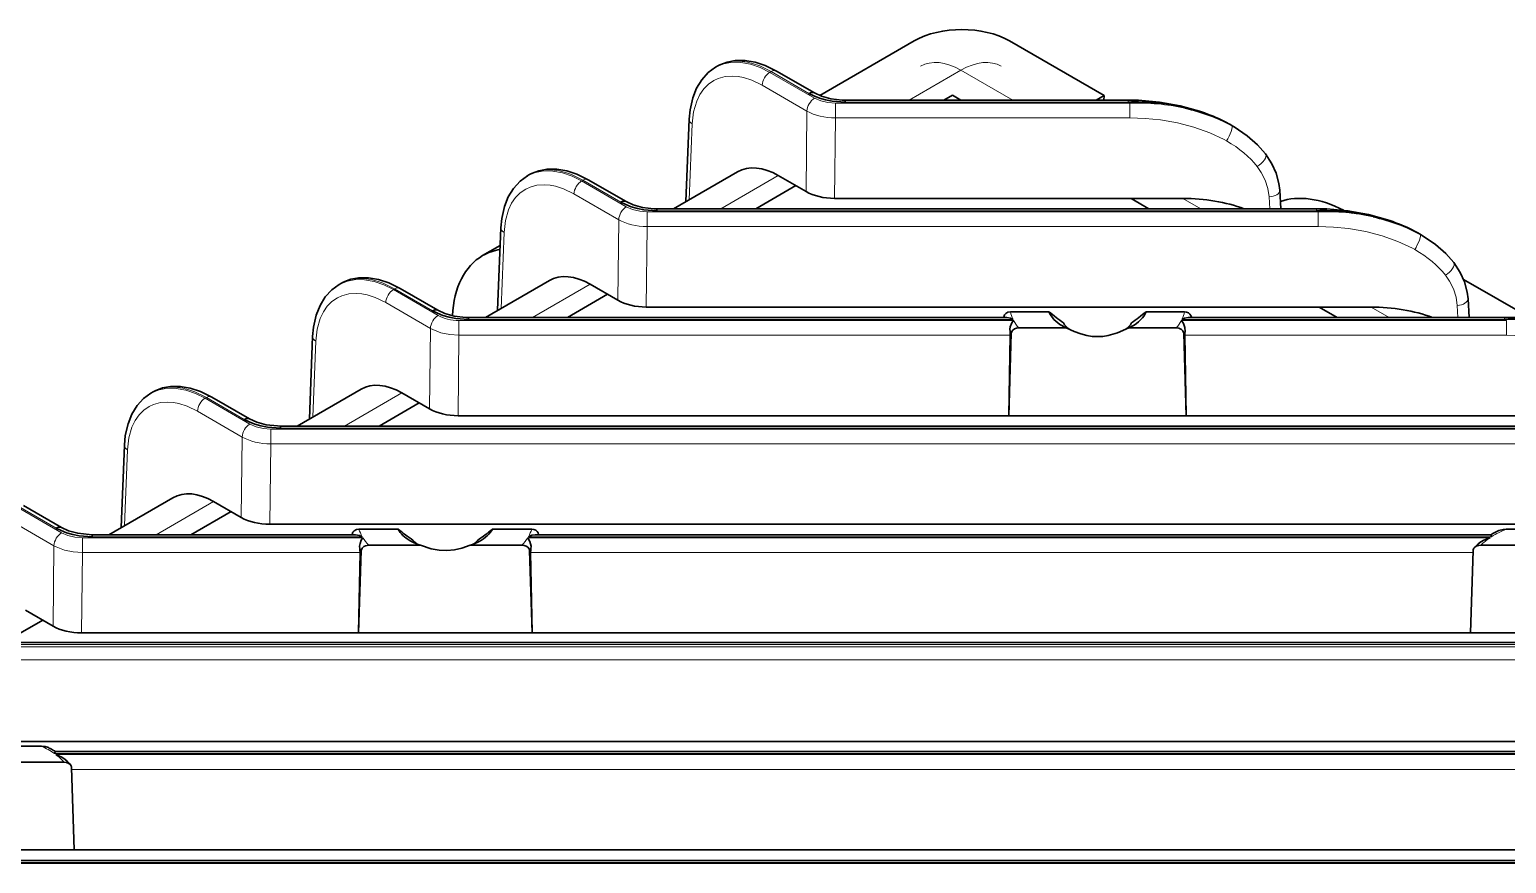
# Model space of a CAD drawing. Header units: millimetres. Extents: x -2350 to -557, y -483 to 312.
# Drawn here: x -1765.3 to -1655.4, y 250 to 312.1 of the extents above; entities that cross this region are included whole.
import ezdxf

# ---------------------------------------------------------------- set-up
doc = ezdxf.new("R2010")
doc.units = ezdxf.units.MM
doc.header["$LTSCALE"] = 0.5
doc.layers.get('0').update_dxf_attribs({"lineweight": 0})

msp = doc.modelspace()

# ---------------------------------------------------------------- linework, layer by layer
at = {"color": 7, "lineweight": 35, "ltscale": 0.203114}
msp.add_line((-1706.521, 307.144), (-1699.485, 311.206), dxfattribs=at)
at = {"color": 7, "lineweight": 35, "ltscale": 0.203172}
msp.add_line((-1692.413, 311.206), (-1685.375, 307.143), dxfattribs=at)
at = {"color": 7, "lineweight": 35, "ltscale": 0.004905}
for p, q in [((-1714.267, 309.242), (-1714.097, 309.34)), ((-1728.268, 301.159), (-1728.098, 301.257)), ((-1742.269, 293.075), (-1742.099, 293.174)), ((-1756.269, 284.992), (-1756.099, 285.09))]:
    msp.add_line(p, q, dxfattribs=at)
at = {"color": 7, "lineweight": 13, "ltscale": 0.00129}
for p, q in [((-1714.263, 309.245), (-1714.218, 309.27)), ((-1742.264, 293.078), (-1742.219, 293.103)), ((-1756.265, 284.995), (-1756.22, 285.02))]:
    msp.add_line(p, q, dxfattribs=at)
at = {"color": 7, "lineweight": 13, "ltscale": 0.001287}
for p, q in [((-1714.056, 309.364), (-1714.101, 309.338)), ((-1742.057, 293.197), (-1742.102, 293.172)), ((-1756.058, 285.114), (-1756.103, 285.088))]:
    msp.add_line(p, q, dxfattribs=at)
at = {"color": 7, "lineweight": 35, "ltscale": 0.0015}
for p, q in [((-1714.099, 309.339), (-1714.046, 309.369)), ((-1742.1, 293.173), (-1742.048, 293.202))]:
    msp.add_line(p, q, dxfattribs=at)
at = {"color": 7, "lineweight": 13, "ltscale": 0.002773}
for p, q in [((-1710.134, 308.923), (-1710.23, 308.867)), ((-1738.136, 292.756), (-1738.232, 292.7)), ((-1752.136, 284.673), (-1752.233, 284.617))]:
    msp.add_line(p, q, dxfattribs=at)
at = {"color": 7, "lineweight": 13, "ltscale": 0.095983}
for p, q in [((-1710.23, 308.867), (-1706.905, 306.947)), ((-1707.471, 305.983), (-1710.796, 307.902)), ((-1724.231, 300.784), (-1720.906, 298.864)), ((-1721.472, 297.899), (-1724.797, 299.819)), ((-1749.473, 281.733), (-1752.798, 283.652)), ((-1766.233, 276.534), (-1762.908, 274.614)), ((-1763.474, 273.649), (-1766.799, 275.569))]:
    msp.add_line(p, q, dxfattribs=at)
at = {"color": 7, "lineweight": 13, "ltscale": 0.081309}
for p, q in [((-1707.318, 307.296), (-1710.134, 308.923)), ((-1763.321, 274.963), (-1766.137, 276.589))]:
    msp.add_line(p, q, dxfattribs=at)
at = {"color": 7, "lineweight": 35, "ltscale": 0.081308}
for p, q in [((-1706.918, 307.336), (-1709.734, 308.962)), ((-1748.92, 283.086), (-1751.736, 284.712)), ((-1762.921, 275.003), (-1765.737, 276.629))]:
    msp.add_line(p, q, dxfattribs=at)
at = {"color": 7, "lineweight": 13, "ltscale": 0.111227}
msp.add_line((-1696.02, 309.025), (-1699.873, 306.801), dxfattribs=at)
at = {"color": 7, "lineweight": 13, "ltscale": 0.111224}
msp.add_line((-1692.167, 306.801), (-1696.02, 309.025), dxfattribs=at)
at = {"color": 7, "lineweight": 13}
for p, q in [((-1705.35, 306.576), (-1683.443, 306.576)), ((-1683.579, 306.654), (-1704.631, 306.654)), ((-1683.443, 305.475), (-1705.35, 305.475)), ((-1719.351, 298.492), (-1669.442, 298.492)), ((-1669.578, 298.571), (-1718.632, 298.571)), ((-1669.442, 297.392), (-1719.351, 297.392)), ((-1733.352, 290.409), (-1692.099, 290.409)), ((-1692.139, 290.487), (-1732.633, 290.487)), ((-1679.618, 290.409), (-1655.442, 290.409)), ((-1655.578, 290.487), (-1679.578, 290.487)), ((-1692.348, 289.309), (-1733.352, 289.309)), ((-1655.442, 289.309), (-1679.369, 289.309)), ((-1747.352, 282.326), (-1641.441, 282.326)), ((-1641.577, 282.404), (-1746.634, 282.404)), ((-1641.441, 281.225), (-1747.352, 281.225)), ((-1761.353, 274.242), (-1740.498, 274.242)), ((-1740.545, 274.321), (-1760.634, 274.321)), ((-1728.235, 274.242), (-1656.665, 274.242)), ((-1656.546, 274.321), (-1728.187, 274.321)), ((-1740.71, 273.142), (-1761.353, 273.142)), ((-1657.924, 273.142), (-1728.022, 273.142)), ((-1775.379, 266.118), (-1615.525, 266.118)), ((-1615.101, 266.309), (-1774.662, 266.309)), ((-1615.525, 265.155), (-1775.379, 265.155)), ((-1629.694, 258.184), (-1763.446, 258.184)), ((-1763.339, 258.106), (-1630.412, 258.106)), ((-1630.412, 257.006), (-1762.164, 257.006)), ((-1803.382, 250.008), (-1644.387, 250.008)), ((-1643.668, 250.086), (-1802.662, 250.086))]:
    msp.add_line(p, q, dxfattribs=at)
at = {"color": 7, "lineweight": 13, "ltscale": 0.027504}
for p, q in [((-1705.35, 306.576), (-1705.35, 305.475)), ((-1683.443, 306.576), (-1683.443, 305.475)), ((-1719.351, 298.492), (-1719.351, 297.392)), ((-1669.442, 298.492), (-1669.442, 297.392)), ((-1733.352, 289.309), (-1733.352, 290.409)), ((-1655.442, 289.309), (-1655.442, 290.409)), ((-1747.352, 281.225), (-1747.352, 282.326))]:
    msp.add_line(p, q, dxfattribs=at)
at = {"color": 7, "lineweight": 35, "ltscale": 0.00367}
for p, q in [((-1704.631, 306.801), (-1704.631, 306.654)), ((-1718.632, 298.717), (-1718.632, 298.571)), ((-1732.633, 290.634), (-1732.633, 290.487)), ((-1746.634, 282.551), (-1746.634, 282.404)), ((-1760.634, 274.468), (-1760.634, 274.321))]:
    msp.add_line(p, q, dxfattribs=at)
at = {"color": 7, "lineweight": 35}
for p, q in [((-1683.579, 306.801), (-1704.631, 306.801)), ((-1705.418, 299.489), (-1679.503, 299.489)), ((-1669.578, 298.717), (-1718.632, 298.717)), ((-1719.419, 291.406), (-1665.502, 291.406)), ((-1692.612, 290.634), (-1732.633, 290.634)), ((-1655.578, 290.634), (-1679.105, 290.634)), ((-1641.577, 282.551), (-1746.634, 282.551)), ((-1733.419, 283.322), (-1692.457, 283.322)), ((-1679.261, 283.322), (-1651.501, 283.322)), ((-1747.42, 275.239), (-1637.5, 275.239)), ((-1656.596, 274.468), (-1727.684, 274.468)), ((-1761.421, 267.156), (-1740.813, 267.156)), ((-1727.92, 267.156), (-1658.112, 267.156)), ((-1615.101, 266.437), (-1774.662, 266.437)), ((-1615.54, 259.088), (-1775.448, 259.088)), ((-1763.374, 258.331), (-1629.694, 258.331)), ((-1630.48, 251.02), (-1761.981, 251.02)), ((-1643.668, 250.233), (-1802.662, 250.233))]:
    msp.add_line(p, q, dxfattribs=at)
at = {"color": 7, "lineweight": 35, "ltscale": 0.018046}
msp.add_line((-1696.656, 307.162), (-1697.281, 306.801), dxfattribs=at)
at = {"color": 7, "lineweight": 35, "ltscale": 0.018047}
msp.add_line((-1696.031, 306.801), (-1696.656, 307.162), dxfattribs=at)
at = {"color": 7, "lineweight": 35, "ltscale": 0.017092}
msp.add_line((-1685.375, 307.143), (-1685.968, 306.801), dxfattribs=at)
at = {"color": 7, "lineweight": 35, "ltscale": 0.008549}
msp.add_line((-1685.386, 306.801), (-1685.375, 307.143), dxfattribs=at)
at = {"color": 7, "lineweight": 13, "ltscale": 0.00367}
for p, q in [((-1683.579, 306.801), (-1683.579, 306.654)), ((-1669.578, 298.717), (-1669.578, 298.571)), ((-1655.578, 290.634), (-1655.578, 290.487))]:
    msp.add_line(p, q, dxfattribs=at)
at = {"color": 7, "lineweight": 13, "ltscale": 0.003923}
for p, q in [((-1683.443, 306.576), (-1683.579, 306.654)), ((-1669.442, 298.492), (-1669.578, 298.571))]:
    msp.add_line(p, q, dxfattribs=at)
at = {"color": 7, "lineweight": 13, "ltscale": 0.149668}
for p, q in [((-1707.539, 299.996), (-1707.471, 305.983)), ((-1705.35, 305.475), (-1705.418, 299.489)), ((-1721.54, 291.913), (-1721.472, 297.899)), ((-1719.351, 297.392), (-1719.419, 291.406)), ((-1733.352, 289.309), (-1733.419, 283.322)), ((-1749.541, 275.746), (-1749.473, 281.733)), ((-1747.352, 281.225), (-1747.42, 275.239)), ((-1763.542, 267.663), (-1763.474, 273.649)), ((-1761.353, 273.142), (-1761.421, 267.156))]:
    msp.add_line(p, q, dxfattribs=at)
at = {"color": 7, "lineweight": 35, "ltscale": 0.153312}
for p, q in [((-1716.473, 299.246), (-1716.233, 305.373)), ((-1730.474, 291.162), (-1730.233, 297.29))]:
    msp.add_line(p, q, dxfattribs=at)
at = {"color": 7, "lineweight": 13, "ltscale": 0.141074}
for p, q in [((-1715.999, 305.03), (-1716.22, 299.392)), ((-1744, 288.864), (-1744.222, 283.225))]:
    msp.add_line(p, q, dxfattribs=at)
at = {"color": 7, "lineweight": 35, "ltscale": 0.000466722}
for p, q in [((-1676.076, 305.028), (-1676.093, 305.037)), ((-1662.076, 296.944), (-1662.092, 296.954))]:
    msp.add_line(p, q, dxfattribs=at)
at = {"color": 7, "lineweight": 35, "ltscale": 0.001891}
for p, q in [((-1676.027, 304.999), (-1676.092, 305.037)), ((-1662.026, 296.916), (-1662.092, 296.954))]:
    msp.add_line(p, q, dxfattribs=at)
at = {"color": 7, "lineweight": 35, "ltscale": 0.006684}
msp.add_line((-1675.795, 304.866), (-1676.027, 304.999), dxfattribs=at)
at = {"color": 7, "lineweight": 35, "ltscale": 0.001969}
for p, q in [((-1675.863, 304.904), (-1675.794, 304.865)), ((-1661.862, 296.821), (-1661.794, 296.782))]:
    msp.add_line(p, q, dxfattribs=at)
at = {"color": 7, "lineweight": 35, "ltscale": 0.002726}
for p, q in [((-1675.794, 304.865), (-1675.7, 304.81)), ((-1661.794, 296.782), (-1661.7, 296.727))]:
    msp.add_line(p, q, dxfattribs=at)
at = {"color": 7, "lineweight": 13, "ltscale": 0.001291}
msp.add_line((-1728.263, 301.161), (-1728.218, 301.187), dxfattribs=at)
at = {"color": 7, "lineweight": 13, "ltscale": 0.001288}
msp.add_line((-1728.056, 301.28), (-1728.101, 301.255), dxfattribs=at)
at = {"color": 7, "lineweight": 35, "ltscale": 0.001499}
for p, q in [((-1728.099, 301.256), (-1728.047, 301.286)), ((-1756.101, 285.09), (-1756.048, 285.119))]:
    msp.add_line(p, q, dxfattribs=at)
at = {"color": 7, "lineweight": 35, "ltscale": 0.137448}
for p, q in [((-1712.627, 301.466), (-1717.388, 298.717)), ((-1726.628, 293.383), (-1731.389, 290.634)), ((-1754.629, 277.216), (-1759.39, 274.467))]:
    msp.add_line(p, q, dxfattribs=at)
at = {"color": 7, "lineweight": 13, "ltscale": 0.123406}
msp.add_line((-1709.599, 301.185), (-1713.874, 298.717), dxfattribs=at)
at = {"color": 7, "lineweight": 35, "ltscale": 0.05946}
for p, q in [((-1709.599, 301.185), (-1707.539, 299.996)), ((-1751.601, 276.935), (-1749.541, 275.746))]:
    msp.add_line(p, q, dxfattribs=at)
at = {"color": 7, "lineweight": 13, "ltscale": 0.002775}
msp.add_line((-1724.135, 300.839), (-1724.231, 300.784), dxfattribs=at)
at = {"color": 7, "lineweight": 13, "ltscale": 0.081308}
for p, q in [((-1721.318, 299.213), (-1724.135, 300.839)), ((-1735.319, 291.13), (-1738.136, 292.756))]:
    msp.add_line(p, q, dxfattribs=at)
at = {"color": 7, "lineweight": 35, "ltscale": 0.081309}
for p, q in [((-1720.918, 299.253), (-1723.735, 300.879)), ((-1734.919, 291.169), (-1737.736, 292.796))]:
    msp.add_line(p, q, dxfattribs=at)
at = {"color": 7, "lineweight": 35, "ltscale": 0.086002}
msp.add_line((-1708.303, 300.437), (-1711.282, 298.717), dxfattribs=at)
at = {"color": 7, "lineweight": 35, "ltscale": 0.034598}
for p, q in [((-1672.224, 298.717), (-1672.303, 300.099)), ((-1658.223, 290.634), (-1658.302, 292.016))]:
    msp.add_line(p, q, dxfattribs=at)
at = {"color": 7, "lineweight": 35, "ltscale": 0.038581}
msp.add_line((-1682.03, 298.717), (-1683.367, 299.489), dxfattribs=at)
at = {"color": 7, "lineweight": 13, "ltscale": 0.038581}
msp.add_line((-1678.166, 298.717), (-1679.503, 299.489), dxfattribs=at)
at = {"color": 7, "lineweight": 13, "ltscale": 0.022262}
msp.add_line((-1673.051, 298.717), (-1673.102, 299.607), dxfattribs=at)
at = {"color": 7, "lineweight": 13, "ltscale": 0.141076}
for p, q in [((-1729.999, 296.947), (-1730.221, 291.308)), ((-1758.001, 280.78), (-1758.222, 275.142))]:
    msp.add_line(p, q, dxfattribs=at)
at = {"color": 7, "lineweight": 35, "ltscale": 0.006685}
msp.add_line((-1661.795, 296.782), (-1662.026, 296.916), dxfattribs=at)
at = {"color": 7, "lineweight": 35, "ltscale": 0.03772}
msp.add_line((-1731.591, 295.232), (-1730.285, 295.987), dxfattribs=at)
at = {"color": 7, "lineweight": 35, "ltscale": 0.147305}
msp.add_line((-1658.636, 293.463), (-1653.533, 290.517), dxfattribs=at)
at = {"color": 7, "lineweight": 13, "ltscale": 0.095982}
for p, q in [((-1738.232, 292.7), (-1734.907, 290.781)), ((-1752.233, 284.617), (-1748.908, 282.698))]:
    msp.add_line(p, q, dxfattribs=at)
at = {"color": 7, "lineweight": 13, "ltscale": 0.123405}
for p, q in [((-1723.599, 293.102), (-1727.874, 290.634)), ((-1737.6, 285.019), (-1741.875, 282.551))]:
    msp.add_line(p, q, dxfattribs=at)
at = {"color": 7, "lineweight": 35, "ltscale": 0.086}
for p, q in [((-1722.304, 292.354), (-1725.283, 290.634)), ((-1736.304, 284.271), (-1739.283, 282.551)), ((-1750.305, 276.187), (-1753.284, 274.467))]:
    msp.add_line(p, q, dxfattribs=at)
at = {"color": 7, "lineweight": 35, "ltscale": 0.059462}
for p, q in [((-1723.599, 293.102), (-1721.54, 291.913)), ((-1737.6, 285.019), (-1735.54, 283.83))]:
    msp.add_line(p, q, dxfattribs=at)
at = {"color": 7, "lineweight": 13, "ltscale": 0.095981}
msp.add_line((-1735.472, 289.816), (-1738.797, 291.736), dxfattribs=at)
at = {"color": 7, "lineweight": 35, "ltscale": 0.03858}
msp.add_line((-1668.03, 290.634), (-1669.366, 291.406), dxfattribs=at)
at = {"color": 7, "lineweight": 13, "ltscale": 0.03858}
msp.add_line((-1664.166, 290.634), (-1665.502, 291.406), dxfattribs=at)
at = {"color": 7, "lineweight": 13, "ltscale": 0.022264}
msp.add_line((-1659.05, 290.634), (-1659.101, 291.523), dxfattribs=at)
at = {"color": 7, "lineweight": 35, "ltscale": 0.000264087}
for p, q in [((-1692.838, 290.645), (-1692.838, 290.634)), ((-1678.879, 290.634), (-1678.879, 290.645)), ((-1741.3, 274.478), (-1741.3, 274.468)), ((-1727.432, 274.468), (-1727.432, 274.478))]:
    msp.add_line(p, q, dxfattribs=at)
at = {"color": 7, "lineweight": 35, "ltscale": 0.071693}
msp.add_line((-1692.334, 291.044), (-1689.467, 291.044), dxfattribs=at)
at = {"color": 7, "lineweight": 35, "ltscale": 0.071692}
msp.add_line((-1682.251, 291.044), (-1679.383, 291.044), dxfattribs=at)
at = {"color": 7, "lineweight": 13, "ltscale": 0.003922}
msp.add_line((-1655.442, 290.409), (-1655.578, 290.487), dxfattribs=at)
at = {"color": 7, "lineweight": 35, "ltscale": 0.153313}
msp.add_line((-1744.475, 283.079), (-1744.234, 289.207), dxfattribs=at)
at = {"color": 7, "lineweight": 13, "ltscale": 0.149669}
msp.add_line((-1735.54, 283.83), (-1735.472, 289.816), dxfattribs=at)
at = {"color": 7, "lineweight": 35, "ltscale": 0.15335}
for p, q in [((-1692.457, 283.322), (-1692.27, 289.454)), ((-1679.447, 289.454), (-1679.261, 283.322))]:
    msp.add_line(p, q, dxfattribs=at)
at = {"color": 7, "lineweight": 35, "ltscale": 0.149683}
for p, q in [((-1692.348, 289.309), (-1692.457, 283.322)), ((-1679.261, 283.322), (-1679.369, 289.309))]:
    msp.add_line(p, q, dxfattribs=at)
at = {"color": 7, "lineweight": 35, "ltscale": 0.088301}
for p, q in [((-1688.186, 289.853), (-1691.718, 289.853)), ((-1679.999, 289.853), (-1683.531, 289.853))]:
    msp.add_line(p, q, dxfattribs=at)
at = {"color": 7, "lineweight": 13, "ltscale": 0.08131}
msp.add_line((-1749.32, 283.046), (-1752.136, 284.673), dxfattribs=at)
at = {"color": 7, "lineweight": 35, "ltscale": 0.13745}
msp.add_line((-1740.628, 285.3), (-1745.39, 282.551), dxfattribs=at)
at = {"color": 7, "lineweight": 35, "ltscale": 0.329893}
msp.add_line((-1679.261, 283.322), (-1692.457, 283.322), dxfattribs=at)
at = {"color": 7, "lineweight": 35, "ltscale": 0.153314}
msp.add_line((-1758.476, 274.996), (-1758.235, 281.123), dxfattribs=at)
at = {"color": 7, "lineweight": 13, "ltscale": 0.123404}
msp.add_line((-1751.601, 276.935), (-1755.876, 274.467), dxfattribs=at)
at = {"color": 7, "lineweight": 35, "ltscale": 0.072687}
for p, q in [((-1740.793, 274.877), (-1737.885, 274.877)), ((-1730.847, 274.877), (-1727.94, 274.877))]:
    msp.add_line(p, q, dxfattribs=at)
at = {"color": 7, "lineweight": 35, "ltscale": 0.187503}
msp.add_line((-1655.455, 274.877), (-1647.955, 274.877), dxfattribs=at)
at = {"color": 7, "lineweight": 13, "ltscale": 0.027502}
msp.add_line((-1761.353, 273.142), (-1761.353, 274.242), dxfattribs=at)
at = {"color": 7, "lineweight": 35, "ltscale": 0.489641}
msp.add_line((-1741.049, 274.468), (-1760.634, 274.467), dxfattribs=at)
at = {"color": 7, "lineweight": 35, "ltscale": 0.095831}
msp.add_line((-1736.221, 273.686), (-1740.055, 273.686), dxfattribs=at)
at = {"color": 7, "lineweight": 35, "ltscale": 0.095833}
msp.add_line((-1728.678, 273.686), (-1732.511, 273.686), dxfattribs=at)
at = {"color": 7, "lineweight": 35, "ltscale": 0.0983}
msp.add_line((-1653.416, 273.686), (-1657.348, 273.686), dxfattribs=at)
at = {"color": 7, "lineweight": 35, "ltscale": 0.153353}
for p, q in [((-1740.813, 267.156), (-1740.622, 273.287)), ((-1728.111, 273.287), (-1727.92, 267.156))]:
    msp.add_line(p, q, dxfattribs=at)
at = {"color": 7, "lineweight": 35, "ltscale": 0.14968}
for p, q in [((-1740.71, 273.142), (-1740.813, 267.156)), ((-1727.92, 267.156), (-1728.022, 273.142))]:
    msp.add_line(p, q, dxfattribs=at)
at = {"color": 7, "lineweight": 35, "ltscale": 0.153354}
msp.add_line((-1658.112, 267.156), (-1657.92, 273.287), dxfattribs=at)
at = {"color": 7, "lineweight": 35, "ltscale": 0.08334}
msp.add_line((-1764.306, 268.104), (-1767.193, 266.437), dxfattribs=at)
at = {"color": 7, "lineweight": 35, "ltscale": 0.059461}
msp.add_line((-1765.601, 268.852), (-1763.542, 267.663), dxfattribs=at)
at = {"color": 7, "lineweight": 35, "ltscale": 0.322322}
msp.add_line((-1727.92, 267.156), (-1740.813, 267.156), dxfattribs=at)
at = {"color": 7, "lineweight": 35, "ltscale": 0.320323}
msp.add_line((-1645.299, 267.156), (-1658.112, 267.156), dxfattribs=at)
at = {"color": 7, "lineweight": 35, "ltscale": 0.205559}
msp.add_line((-1772.631, 258.741), (-1764.408, 258.741), dxfattribs=at)
at = {"color": 7, "lineweight": 35, "ltscale": 0.090964}
msp.add_line((-1762.726, 257.55), (-1766.365, 257.55), dxfattribs=at)
at = {"color": 7, "lineweight": 35, "ltscale": 0.153351}
msp.add_line((-1762.169, 257.151), (-1761.981, 251.02), dxfattribs=at)
at = {"color": 7, "lineweight": 35, "ltscale": 0.326942}
msp.add_line((-1761.981, 251.02), (-1775.058, 251.02), dxfattribs=at)
at = {"color": 7, "lineweight": 35}
for points in [[(-1714.263, 309.245), (-1714.806, 308.851), (-1715.292, 308.32), (-1715.686, 307.677), (-1715.965, 306.977), (-1716.167, 306.086), (-1716.233, 305.373)], [(-1709.734, 308.962), (-1710.577, 309.376), (-1711.331, 309.624), (-1712.084, 309.751), (-1712.798, 309.747), (-1713.401, 309.634), (-1713.952, 309.419), (-1714.046, 309.369)], [(-1704.631, 306.654), (-1705.594, 306.726), (-1706.078, 306.819), (-1706.541, 306.951), (-1706.947, 307.108), (-1707.318, 307.296)], [(-1706.918, 307.336), (-1706.389, 307.093), (-1705.699, 306.903), (-1704.851, 306.805), (-1704.631, 306.801)], [(-1676.093, 305.037), (-1677.1, 305.538), (-1678.282, 305.986), (-1679.709, 306.377), (-1681.237, 306.647), (-1682.811, 306.784), (-1683.579, 306.801)], [(-1675.7, 304.81), (-1674.719, 304.147), (-1673.949, 303.472), (-1673.358, 302.799)], [(-1673.358, 302.799), (-1672.881, 302.061), (-1672.564, 301.357), (-1672.361, 300.595), (-1672.303, 300.099)], [(-1728.263, 301.161), (-1728.807, 300.767), (-1729.293, 300.236), (-1729.686, 299.593), (-1729.966, 298.894), (-1730.168, 298.003), (-1730.233, 297.29)], [(-1723.735, 300.879), (-1724.577, 301.293), (-1725.331, 301.541), (-1726.085, 301.667), (-1726.799, 301.664), (-1727.401, 301.55), (-1727.953, 301.335), (-1728.047, 301.286)], [(-1718.632, 298.571), (-1719.595, 298.642), (-1720.079, 298.736), (-1720.541, 298.868), (-1720.947, 299.025), (-1721.318, 299.213)], [(-1720.918, 299.253), (-1720.39, 299.01), (-1719.699, 298.82), (-1718.851, 298.722), (-1718.632, 298.717)], [(-1662.092, 296.954), (-1663.099, 297.455), (-1664.281, 297.903), (-1665.708, 298.294), (-1667.237, 298.564), (-1668.81, 298.7), (-1669.578, 298.717)], [(-1661.7, 296.727), (-1660.719, 296.063), (-1659.948, 295.388), (-1659.358, 294.715)], [(-1659.358, 294.715), (-1658.88, 293.978), (-1658.563, 293.274), (-1658.36, 292.512), (-1658.302, 292.016)], [(-1737.736, 292.796), (-1738.578, 293.209), (-1739.332, 293.457), (-1740.086, 293.584), (-1740.8, 293.58), (-1741.402, 293.467), (-1741.953, 293.252), (-1742.048, 293.202)], [(-1742.264, 293.078), (-1742.808, 292.684), (-1743.294, 292.153), (-1743.687, 291.51), (-1743.967, 290.811), (-1744.169, 289.919), (-1744.234, 289.207)], [(-1732.633, 290.487), (-1733.596, 290.559), (-1734.079, 290.653), (-1734.542, 290.784), (-1734.948, 290.942), (-1735.319, 291.13)], [(-1734.919, 291.169), (-1734.391, 290.927), (-1733.7, 290.736), (-1732.852, 290.638), (-1732.633, 290.634)], [(-1692.334, 291.044), (-1692.523, 291.014), (-1692.686, 290.927), (-1692.78, 290.826), (-1692.838, 290.645)], [(-1692.139, 290.487), (-1692.337, 290.576), (-1692.612, 290.634)], [(-1692.367, 289.584), (-1692.372, 289.755), (-1692.346, 289.924), (-1692.228, 290.225), (-1692.099, 290.409)], [(-1679.618, 290.409), (-1679.465, 290.18), (-1679.363, 289.882), (-1679.35, 289.584)], [(-1679.106, 290.634), (-1679.378, 290.577), (-1679.578, 290.487)], [(-1678.879, 290.645), (-1678.907, 290.77), (-1678.981, 290.881), (-1679.093, 290.969), (-1679.23, 291.024), (-1679.383, 291.044)], [(-1648.091, 288.87), (-1649.099, 289.371), (-1650.28, 289.82), (-1651.708, 290.211), (-1653.236, 290.481), (-1654.81, 290.617), (-1655.578, 290.634)], [(-1692.27, 289.454), (-1692.237, 289.584), (-1692.152, 289.697), (-1692.027, 289.783), (-1691.879, 289.835), (-1691.718, 289.853)], [(-1683.531, 289.853), (-1684.374, 289.487), (-1685.055, 289.29), (-1685.464, 289.224), (-1685.858, 289.203), (-1686.252, 289.224), (-1686.662, 289.289), (-1687.103, 289.406), (-1687.6, 289.586), (-1688.186, 289.853)], [(-1679.999, 289.853), (-1679.8, 289.825), (-1679.622, 289.743), (-1679.516, 289.642), (-1679.447, 289.454)], [(-1756.265, 284.995), (-1756.809, 284.601), (-1757.294, 284.07), (-1757.688, 283.427), (-1757.967, 282.727), (-1758.169, 281.836), (-1758.235, 281.123)], [(-1751.736, 284.712), (-1752.579, 285.126), (-1753.333, 285.374), (-1754.087, 285.501), (-1754.8, 285.497), (-1755.403, 285.384), (-1755.954, 285.169), (-1756.048, 285.119)], [(-1746.634, 282.404), (-1747.596, 282.476), (-1748.08, 282.569), (-1748.543, 282.701), (-1748.949, 282.858), (-1749.32, 283.046)], [(-1748.92, 283.086), (-1748.391, 282.843), (-1747.701, 282.653), (-1746.853, 282.555), (-1746.634, 282.551)], [(-1760.634, 274.321), (-1761.597, 274.392), (-1762.081, 274.486), (-1762.543, 274.618), (-1762.949, 274.775), (-1763.321, 274.963)], [(-1762.921, 275.003), (-1762.392, 274.76), (-1761.701, 274.57), (-1760.853, 274.472), (-1760.634, 274.467)], [(-1740.793, 274.877), (-1740.982, 274.847), (-1741.147, 274.761), (-1741.241, 274.66), (-1741.3, 274.478)], [(-1727.432, 274.478), (-1727.461, 274.602), (-1727.534, 274.714), (-1727.646, 274.802), (-1727.786, 274.858), (-1727.94, 274.877)], [(-1655.455, 274.877), (-1655.685, 274.862), (-1656.014, 274.771)], [(-1740.545, 274.321), (-1740.755, 274.409), (-1741.049, 274.468)], [(-1740.733, 273.418), (-1740.74, 273.612), (-1740.71, 273.804), (-1740.62, 274.049), (-1740.498, 274.242)], [(-1740.622, 273.287), (-1740.55, 273.478), (-1740.439, 273.579), (-1740.297, 273.647), (-1740.055, 273.686)], [(-1732.511, 273.686), (-1733.133, 273.474), (-1733.683, 273.349), (-1734.254, 273.294), (-1734.817, 273.317), (-1735.41, 273.423), (-1736.221, 273.686)], [(-1728.678, 273.686), (-1728.514, 273.669), (-1728.361, 273.617), (-1728.233, 273.532), (-1728.143, 273.416), (-1728.111, 273.287)], [(-1728.235, 274.242), (-1728.076, 273.969), (-1727.992, 273.615), (-1728, 273.418)], [(-1727.684, 274.468), (-1727.925, 274.426), (-1728.187, 274.321)], [(-1657.825, 273.504), (-1657.683, 273.609), (-1657.51, 273.67), (-1657.348, 273.686)], [(-1657.549, 273.777), (-1657.345, 273.934), (-1657.124, 274.06), (-1656.665, 274.242)], [(-1763.878, 258.627), (-1764.135, 258.715), (-1764.408, 258.741)], [(-1763.373, 258.331), (-1763.376, 258.33), (-1763.384, 258.32), (-1763.446, 258.184)], [(-1763.339, 258.106), (-1762.897, 257.917), (-1762.644, 257.754), (-1762.488, 257.617)], [(-1762.726, 257.55), (-1762.536, 257.526), (-1762.364, 257.452), (-1762.25, 257.355)]]:
    msp.add_lwpolyline(points, dxfattribs=at)
at = {"color": 7, "lineweight": 13}
for points in [[(-1714.218, 309.27), (-1713.649, 309.504), (-1713.03, 309.615), (-1712.377, 309.606), (-1711.662, 309.474), (-1710.942, 309.224), (-1710.23, 308.867)], [(-1710.134, 308.923), (-1710.986, 309.339), (-1711.439, 309.499), (-1711.89, 309.613), (-1712.287, 309.674), (-1712.676, 309.695), (-1713.045, 309.675), (-1713.401, 309.614), (-1713.739, 309.51), (-1714.056, 309.364)], [(-1714.388, 308.263), (-1714.8, 307.979), (-1715.145, 307.628), (-1715.435, 307.208), (-1715.672, 306.711), (-1715.897, 305.926), (-1715.999, 305.03)], [(-1710.796, 307.902), (-1711.573, 308.281), (-1712.177, 308.476), (-1712.574, 308.554), (-1712.993, 308.588), (-1713.549, 308.551), (-1714.067, 308.412), (-1714.388, 308.263)], [(-1706.905, 306.947), (-1706.442, 306.743), (-1705.91, 306.617), (-1705.35, 306.576)], [(-1676.259, 303.763), (-1676.432, 303.859), (-1677.516, 304.372), (-1678.682, 304.788), (-1679.909, 305.106), (-1681.18, 305.327), (-1682.307, 305.438), (-1683.443, 305.475)], [(-1728.218, 301.187), (-1727.65, 301.421), (-1727.031, 301.532), (-1726.378, 301.523), (-1725.663, 301.39), (-1724.943, 301.14), (-1724.231, 300.784)], [(-1724.135, 300.839), (-1724.987, 301.256), (-1725.44, 301.415), (-1725.89, 301.529), (-1726.287, 301.591), (-1726.677, 301.612), (-1727.046, 301.592), (-1727.401, 301.531), (-1727.739, 301.427), (-1728.056, 301.28)], [(-1673.102, 299.607), (-1673.192, 300.226), (-1673.389, 300.833), (-1673.689, 301.42), (-1673.989, 301.86)], [(-1728.389, 300.18), (-1728.8, 299.896), (-1729.146, 299.545), (-1729.436, 299.125), (-1729.673, 298.628), (-1729.898, 297.842), (-1729.999, 296.947)], [(-1724.797, 299.819), (-1725.574, 300.197), (-1726.177, 300.392), (-1726.575, 300.47), (-1726.994, 300.505), (-1727.55, 300.467), (-1728.068, 300.328), (-1728.389, 300.18)], [(-1720.906, 298.864), (-1720.442, 298.66), (-1719.911, 298.534), (-1719.351, 298.492)], [(-1662.259, 295.679), (-1662.431, 295.775), (-1663.515, 296.289), (-1664.681, 296.705), (-1665.908, 297.023), (-1667.18, 297.243), (-1668.306, 297.355), (-1669.442, 297.392)], [(-1742.219, 293.103), (-1741.65, 293.338), (-1741.031, 293.448), (-1740.378, 293.44), (-1739.664, 293.307), (-1738.944, 293.057), (-1738.232, 292.7)], [(-1738.136, 292.756), (-1738.987, 293.172), (-1739.44, 293.332), (-1739.891, 293.446), (-1740.288, 293.508), (-1740.677, 293.529), (-1741.047, 293.509), (-1741.402, 293.447), (-1741.74, 293.344), (-1742.057, 293.197)], [(-1659.101, 291.523), (-1659.191, 292.142), (-1659.389, 292.749), (-1659.688, 293.337), (-1659.988, 293.777)], [(-1738.797, 291.736), (-1739.574, 292.114), (-1740.178, 292.309), (-1740.576, 292.387), (-1740.994, 292.422), (-1741.55, 292.384), (-1742.068, 292.245), (-1742.389, 292.096)], [(-1742.389, 292.096), (-1742.801, 291.812), (-1743.147, 291.461), (-1743.436, 291.042), (-1743.674, 290.545), (-1743.899, 289.759), (-1744, 288.864)], [(-1733.352, 289.309), (-1734.038, 289.356), (-1734.699, 289.495), (-1735.307, 289.728), (-1735.472, 289.816)], [(-1648.258, 287.596), (-1648.431, 287.692), (-1649.515, 288.205), (-1650.68, 288.621), (-1651.908, 288.94), (-1653.179, 289.16), (-1654.305, 289.272), (-1655.442, 289.309)], [(-1756.22, 285.02), (-1755.651, 285.255), (-1755.032, 285.365), (-1754.379, 285.356), (-1753.665, 285.224), (-1752.945, 284.974), (-1752.233, 284.617)], [(-1752.136, 284.673), (-1752.988, 285.089), (-1753.441, 285.249), (-1753.892, 285.363), (-1754.289, 285.424), (-1754.678, 285.445), (-1755.047, 285.425), (-1755.403, 285.364), (-1755.741, 285.26), (-1756.058, 285.114)], [(-1756.39, 284.013), (-1756.802, 283.729), (-1757.147, 283.378), (-1757.437, 282.958), (-1757.674, 282.461), (-1757.899, 281.676), (-1758.001, 280.78)], [(-1752.798, 283.652), (-1753.575, 284.031), (-1754.179, 284.226), (-1754.577, 284.304), (-1754.995, 284.339), (-1755.551, 284.301), (-1756.069, 284.162), (-1756.39, 284.013)], [(-1748.908, 282.698), (-1748.444, 282.493), (-1747.913, 282.367), (-1747.352, 282.326)], [(-1761.353, 273.142), (-1762.04, 273.19), (-1762.7, 273.329), (-1763.308, 273.561), (-1763.474, 273.649)], [(-1762.908, 274.614), (-1762.444, 274.41), (-1761.913, 274.284), (-1761.353, 274.242)]]:
    msp.add_lwpolyline(points, dxfattribs=at)
at = {"color": 7, "lineweight": 35}
for centre, radius, start, end in [((-1683.035, 289.739), 16.924, 78.02277, 91.84143), ((-1669.034, 281.655), 16.924, 78.02277, 91.84143), ((-1729.755, 292.031), 3.69, 98.42833, 119.8344), ((-1617.118, 384.897), 118.502, 232.37246, 233.0239), ((-1754.599, 384.897), 118.502, 306.9761, 307.62754), ((-1655.034, 273.572), 16.924, 78.02277, 91.84143), ((-1694.147, 289.323), 1.799, 359.54133, 8.34904), ((-1677.575, 289.324), 1.794, 171.65358, 180.48635), ((-1703.976, 319.838), 56.314, 232.97647, 234.37927), ((-1765.73, 321.163), 57.959, 305.6403, 307.00328), ((-1653.016, 268.312), 7.121, 114.90043, 120.18057), ((-1654.504, 270.417), 4.535, 132.19109, 137.08789), ((-1657.638, 274.033), 1.13, 14.76628, 22.63673), ((-1742.284, 273.151), 1.574, 359.67034, 9.75174), ((-1726.449, 273.152), 1.573, 170.25834, 180.34616), ((-1657.585, 273.269), 0.336, 135.49018, 176.87645), ((-1767.082, 252.565), 6.857, 60.0121, 62.1487), ((-1766.846, 252.97), 6.388, 57.05664, 60.02212), ((-1765.492, 254.658), 4.217, 39.75352, 44.56866), ((-1762.504, 257.134), 0.336, 2.8021, 40.95348)]:
    msp.add_arc(centre, radius, start, end, dxfattribs=at)
at = {"color": 7, "lineweight": 13}
for centre in [(-1682.92, 289.85), (-1668.92, 281.766)]:
    msp.add_arc(centre, 16.734, 77.72406, 91.78999, dxfattribs=at)
at = {"color": 7, "lineweight": 35}
for centre, major_axis, ratio, start_param, end_param in [((-1695.949, 309.165), (-5, 0), 0.5773503, 3.9269908, 5.4977871), ((-1707.318, 306.643), (0.4, 0.693), 0.5773503, 0.0000182, 0.7853982), ((-1682.936, 301.457), (9.557, -0.107), 0.5446706, 0.7787203, 1.2117051), ((-1682.532, 301.233), (9.571, -0.343), 0.5580445, 0.8201137, 1.2534046), ((-1709.694, 296.227), (2.896, -5.261), 0.5901571, 2.3685361, 3.153634), ((-1705.418, 301.221), (2.999, 0), 0.5773488, 3.9269827, 4.7123875), ((-1721.318, 298.56), (0.4, 0.693), 0.5773503, 0.0000182, 0.7853982), ((-1679.364, 294.518), (8.48, -0.124), 0.5859945, 1.0307717, 1.5957889), ((-1667.17, 289.035), (5.729, -9.922), 0.5773503, 2.4039972, 3.0347544), ((-1668.936, 293.374), (9.557, -0.107), 0.5446706, 0.7787203, 1.2117051), ((-1668.531, 293.15), (9.571, -0.343), 0.5580445, 0.8201137, 1.2534046), ((-1726.776, 286.46), (4.71, -8.83), 0.5984823, 3.1617244, 3.9202159), ((-1723.695, 288.143), (2.896, -5.261), 0.5901571, 2.3685361, 3.153634), ((-1735.319, 290.477), (0.4, 0.693), 0.5773503, 0.0000182, 0.7853982), ((-1719.419, 293.137), (2.999, 0), 0.5773488, 3.9269827, 4.7123875), ((-1665.363, 286.435), (8.48, -0.124), 0.5859945, 1.0307769, 1.5957889), ((-1685.859, 291.512), (-3.698, 0), 0.5773503, 0.2210044, 0.7853982), ((-1685.859, 290.695), (2.663, 0), 0.5773503, 3.4509566, 3.823576), ((-1685.859, 290.695), (2.663, 0), 0.5773503, 5.6007869, 5.9738214), ((-1685.859, 291.512), (-3.698, 0), 0.5773503, 2.3199794, 2.9205882), ((-1685.859, 291.512), (-3.698, 0), 0.5773503, 0.7853982, 0.8216652), ((-1685.859, 291.512), (-3.698, 0), 0.5773503, 0.8216652, 0.8900264), ((-1685.859, 291.512), (-3.698, 0), 0.5773503, 2.2515663, 2.3199794), ((-1737.695, 280.06), (2.896, -5.261), 0.5901571, 2.3685361, 3.153634), ((-1733.419, 285.054), (2.999, 0), 0.5773488, 3.9269827, 4.7123875), ((-1749.32, 282.393), (0.4, 0.693), 0.5773503, 0.0000182, 0.7853982), ((-1751.696, 271.977), (2.896, -5.261), 0.5901571, 2.3685361, 3.153634), ((-1747.42, 276.971), (2.999, 0), 0.5773502, 3.9269818, 4.7123839), ((-1763.321, 274.31), (0.4, 0.693), 0.5773503, 0.0000182, 0.7853982), ((-1734.366, 275.533), (-3.698, 0), 0.5773503, 0.3122176, 0.7853982), ((-1734.366, 275.533), (-3.698, 0), 0.5773503, 2.3199874, 2.8293751), ((-1734.366, 275.533), (-3.698, 0), 0.5773503, 0.7853982, 0.8216608), ((-1734.366, 275.533), (-3.698, 0), 0.5773503, 0.8216608, 1.0452468), ((-1734.366, 274.716), (2.663, 0), 0.5773503, 3.5823421, 3.7876488), ((-1734.366, 275.533), (-3.698, 0), 0.5773503, 2.0963459, 2.3199874), ((-1734.366, 274.716), (2.663, 0), 0.5773503, 5.6301406, 5.8424358), ((-1761.421, 268.887), (2.999, 0), 0.5773502, 3.9269818, 4.7123839)]:
    msp.add_ellipse(centre, major_axis=major_axis, ratio=ratio, start_param=start_param, end_param=end_param, dxfattribs=at)
at = {"color": 7, "lineweight": 13}
for centre, major_axis, ratio, start_param, end_param in [((-1696.02, 304.126), (3, -5.196), 0.5773503, 2.3561945, 3.1415784), ((-1696.02, 304.126), (-3, -5.196), 0.5773503, 3.1415448, 3.9269908), ((-1710.23, 308.214), (0.4, 0.693), 0.5773503, 0.7853982, 2.3335052), ((-1710.134, 308.269), (0.4, 0.693), 0.5773503, 0.0000832, 0.7853982), ((-1706.905, 306.294), (0.4, 0.693), 0.5773503, 0.7853982, 2.3335052), ((-1705.358, 307.18), (2.987, -0.016), 0.5707087, 3.9300391, 4.7182191), ((-1715.433, 305.342), (-0.799, 0.031), 0.5770532, 0.0001359, 0.8078184), ((-1676.207, 304.185), (-0.34, -0.722), 0.1926651, 1.0387181, 3.1093809), ((-1682.831, 299.694), (9.722, -0.382), 0.5905029, 0.4525825, 0.8520342), ((-1673.98, 302.297), (0.617, 0.506), 0.4451349, 4.3486129, 6.2667412), ((-1724.231, 300.131), (0.4, 0.693), 0.5773503, 0.7853982, 2.3335052), ((-1724.135, 300.186), (0.4, 0.693), 0.5773503, 0.0000832, 0.7853982), ((-1673.102, 300.053), (0.799, 0.046), 0.5580519, 4.6805294, 6.2832843), ((-1720.906, 298.211), (0.4, 0.693), 0.5773503, 0.7853982, 2.3335052), ((-1719.359, 299.097), (2.987, -0.016), 0.5707087, 3.9300391, 4.7182191), ((-1729.434, 297.259), (-0.799, 0.031), 0.5770532, 0.0001359, 0.8078184), ((-1662.206, 296.102), (-0.34, -0.722), 0.1926651, 1.0387181, 3.1093809), ((-1668.83, 291.61), (9.722, -0.382), 0.590503, 0.4525825, 0.8520343), ((-1659.979, 294.214), (0.617, 0.506), 0.4451349, 4.3486129, 6.2667412), ((-1738.232, 292.047), (-0.4, -0.693), 0.5773503, 3.9269908, 5.4750979), ((-1738.136, 292.103), (0.4, 0.693), 0.5773503, 0.0000832, 0.7853982), ((-1659.101, 291.97), (0.799, 0.046), 0.5580519, 4.6805294, 6.2832843), ((-1734.907, 290.128), (-0.4, -0.693), 0.5773503, 3.9269908, 5.4750979), ((-1733.351, 291.68), (2.2, 0), 0.5775071, 3.9268865, 4.7120204), ((-1685.859, 291.113), (-7.026, 0), 0.5773503, 0.1156304, 0.1182312), ((-1685.859, 291.512), (6.526, 0), 0.5773503, 3.2661241, 3.4169099), ((-1685.859, 291.512), (6.526, 0), 0.5773503, 3.4386163, 3.5975454), ((-1685.859, 291.512), (6.526, 0), 0.5773503, 5.8272326, 5.9861617), ((-1685.859, 291.512), (6.526, 0), 0.5773503, 6.0078681, 6.1586539), ((-1685.859, 291.113), (-7.026, 0), 0.5773503, 3.0233617, 3.0259623), ((-1743.435, 289.175), (0.799, -0.031), 0.5770532, 3.1416715, 3.9494111), ((-1685.859, 291.113), (-7.026, 0), 0.5773503, 0.3862721, 0.4213486), ((-1685.859, 291.113), (-7.026, 0), 0.5773503, 2.720244, 2.7553205), ((-1752.233, 283.964), (-0.4, -0.693), 0.5773503, 3.9269908, 5.4750979), ((-1752.136, 284.019), (0.4, 0.693), 0.5773503, 0.0000832, 0.7853982), ((-1748.908, 282.044), (-0.4, -0.693), 0.5773503, 3.9269908, 5.4750979), ((-1747.361, 282.931), (2.987, -0.016), 0.5707087, 3.9300391, 4.7182191), ((-1757.435, 281.092), (0.799, -0.031), 0.5770532, 3.1416715, 3.9494111), ((-1734.366, 275.533), (6.526, 0), 0.5773503, 3.3165338, 3.4691092), ((-1734.366, 275.533), (6.526, 0), 0.5773503, 5.9556687, 6.1082442), ((-1651.705, 271.793), (6.526, 0), 0.5773503, 2.1829309, 2.4063315), ((-1762.908, 273.961), (-0.4, -0.693), 0.5773503, 3.9269908, 5.4750979), ((-1734.366, 275.134), (-7.026, 0), 0.5773503, 0.16238, 0.1649951), ((-1734.366, 275.533), (6.526, 0), 0.5773503, 3.4911861, 3.653864), ((-1734.366, 275.533), (6.526, 0), 0.5773503, 5.770914, 5.9335919), ((-1734.366, 275.134), (-7.026, 0), 0.5773503, 2.9765979, 2.9792127), ((-1651.705, 271.793), (6.526, 0), 0.5773503, 2.434064, 2.6153185), ((-1734.366, 275.134), (-7.026, 0), 0.5773503, 0.4367892, 0.4726934), ((-1734.366, 275.134), (-7.026, 0), 0.5773503, 2.6688993, 2.7048035), ((-1768.519, 255.814), (6.526, 0), 0.5773503, 0.6802585, 0.8893087), ((-1768.519, 255.814), (6.526, 0), 0.5773503, 0.4785903, 0.6537542)]:
    msp.add_ellipse(centre, major_axis=major_axis, ratio=ratio, start_param=start_param, end_param=end_param, dxfattribs=at)

doc.saveas('drawing.dxf')
